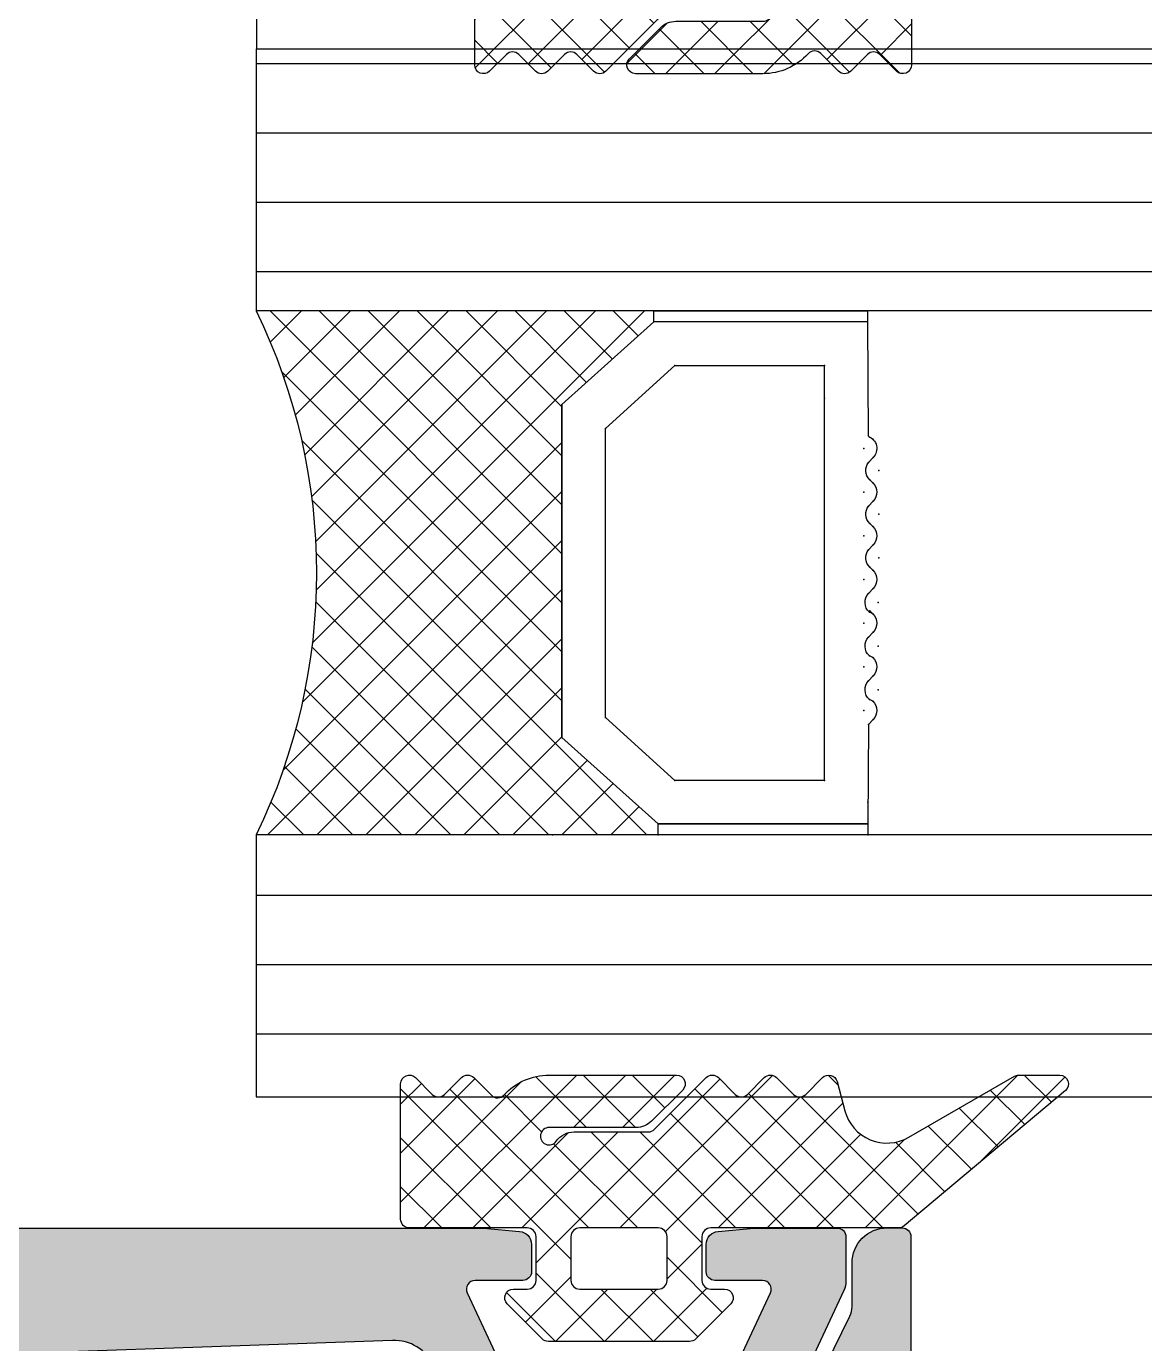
# Model space of a CAD drawing. Header units: millimetres. Extents: x 1277 to 3999, y 63 to 707.
# Drawn here: x 3693.92 to 3719.53, y 238.49 to 268.66 of the extents above; entities that cross this region are included whole.
import ezdxf

# ---------------------------------------------------------------- set-up
doc = ezdxf.new("R2010")
doc.units = ezdxf.units.MM
doc.layers.add('Aksesuar', color=7, linetype='Continuous')
doc.layers.add('ALUMINIUM', color=30, linetype='Continuous')

# ---------------------------------------------------------------- blocks, each defined once
blk = doc.blocks.new('60MN67')
at = {"layer": 'Aksesuar', "linetype": 'ByBlock'}
h = blk.add_hatch(color=0, dxfattribs=at)
h.set_gradient(color1=(214, 214, 214), one_color=1, tint=1)
edge = h.paths.add_edge_path()
edge.add_arc((2078.502218424258, 473.468246556544), 0.2000000000007276, 270, 359.9999999997394)
edge.add_line((2078.702218424259, 473.4682465565431), (2078.702218424259, 475.2682465565434))
edge.add_line((2078.702218424259, 475.2682465565434), (2077.402218424259, 475.2682465565434))
edge.add_arc((2077.402218424259, 475.4682465565436), 0.2000000000003297, 135.0000000000115, 270, ccw=False)
edge.add_line((2077.260797068021, 475.6096679127812), (2078.060797068021, 476.4096679127812))
edge.add_arc((2078.202218424256, 476.2682465565446), 0.1999999999984019, 89.99999999973949, 134.9999999998043, ccw=False)
edge.add_line((2078.202218424257, 476.4682465565431), (2078.702218424259, 476.4682465565431))
edge.add_line((2078.702218424259, 476.4682465565431), (2078.702218424259, 480.8284458883151))
edge.add_arc((2078.202218424258, 480.8284458883138), 0.5000000000004547, 1.563306e-10, 49.00000000014829)
edge.add_line((2078.530247938753, 481.2058006784264), (2077.948045019569, 481.7119019547914))
edge.add_arc((2078.602218424268, 482.4682465565443), 1.000000000008548, 153.8570028055706, 229.1429971991044, ccw=False)
edge.add_line((2077.704521250437, 482.9088595206212), (2078.601615447409, 484.7481751989282))
edge.add_arc((2078.152218424259, 484.9673607723227), 0.5000000000008916, 334.000000000055, 360.0000000000521)
edge.add_line((2078.652218424259, 484.9673607723232), (2078.652218424259, 485.9682465565431))
edge.add_arc((2079.452218424259, 485.968246556544), 0.8000000000001818, 90, 180.0000000000652, ccw=False)
edge.add_line((2079.452218424259, 486.7682465565442), (2079.80221842426, 486.7682465565434))
edge.add_arc((2079.802218424259, 486.5682465565429), 0.2000000000003865, 9.760015018400736e-11, 89.99999999986977, ccw=False)
edge.add_line((2080.00221842426, 486.5682465565432), (2080.002218424258, 472.7682465565434))
edge.add_arc((2079.002218424258, 472.7682465565434), 1, 270, 360, ccw=False)
edge.add_line((2079.002218424258, 471.7682465565434), (2021.002218424258, 471.7682465565434))
edge.add_arc((2021.002218424258, 472.7682465565434), 1, 180, 270, ccw=False)
edge.add_line((2020.002218424258, 472.7682465565434), (2020.002218424258, 486.5682465565432))
edge.add_arc((2020.202218424259, 486.5682465565424), 0.2000000000007276, 90, 179.9999999997721, ccw=False)
edge.add_line((2020.202218424259, 486.7682465565434), (2020.552218424258, 486.7682465565434))
edge.add_arc((2020.552218424259, 485.9682465565436), 0.7999999999997272, -3.26281224261038e-11, 90.00000000003263, ccw=False)
edge.add_line((2021.352218424258, 485.9682465565431), (2021.352218424258, 484.9673607723221))
edge.add_arc((2021.852218424257, 484.9673607723223), 0.4999999999988632, 180.0000000000065, 206.0000000000067)
edge.add_line((2021.402821401109, 484.7481751989282), (2022.299915598081, 482.9088595206201))
edge.add_arc((2021.40221842425, 482.4682465565443), 1.000000000007661, -49.14299719916352, 26.142997194382417, ccw=False)
edge.add_line((2022.056391828948, 481.7119019547914), (2021.474188909764, 481.2058006784252))
edge.add_arc((2021.802218424259, 480.8284458883128), 0.5000000000002177, 130.9999999998405, 179.9999999998306)
edge.add_line((2021.302218424258, 480.8284458883142), (2021.302218424258, 476.4682465565431))
edge.add_line((2021.302218424258, 476.4682465565431), (2021.802218424258, 476.4682465565431))
edge.add_arc((2021.80221842426, 476.2682465565413), 0.2000000000017508, 45.000000000529724, 90.00000000058623, ccw=False)
edge.add_line((2021.943639780498, 476.4096679127812), (2022.743639780496, 475.6096679127812))
edge.add_arc((2022.602218424259, 475.4682465565436), 0.2000000000002508, -90, 44.99999999998852, ccw=False)
edge.add_line((2022.602218424259, 475.2682465565434), (2021.302218424258, 475.2682465565434))
edge.add_line((2021.302218424258, 475.2682465565434), (2021.302218424258, 473.4682465565431))
edge.add_arc((2021.502218424259, 473.4682465565436), 0.2000000000002728, 180.0000000001303, 269.9999999998698)
edge.add_line((2021.502218424258, 473.2682465565432), (2078.502218424258, 473.2682465565432))
at = {"color": 254, "ltscale": 10}
blk.add_lwpolyline([(2077.704521250437, 482.9088595206212), (2078.601615447409, 484.7481751989282, 0.1139356083016505), (2078.652218424259, 484.9673607723232), (2078.652218424259, 485.9682465565431, -0.414213562373428), (2079.452218424259, 486.7682465565442), (2079.80221842426, 486.7682465565442, -0.4142135623717631), (2080.00221842426, 486.5682465565432), (2080.002218424258, 472.7682465565434, -0.4142135623730951)], format="xyb", dxfattribs=at)
blk = doc.blocks.new('60MN72')
at = {"layer": 'Aksesuar', "linetype": 'ByBlock'}
h = blk.add_hatch(color=0, dxfattribs=at)
h.set_gradient(color1=(214, 214, 214), one_color=1, tint=1)
edge = h.paths.add_edge_path()
edge.add_line((2069.840135687053, 485.2810004886176), (2070.5862279401, 483.6810004886177))
edge.add_arc((2070.767489497507, 483.7655241409664), 0.2000000000005074, 205.0000000000936, 270.0000000001302)
edge.add_line((2070.767489497508, 483.5655241409656), (2075.856947351056, 483.5655241409656))
edge.add_arc((2075.856947351056, 483.7655241409656), 0.1999999999999318, 270, 335.0000000000432)
edge.add_line((2076.038208908463, 483.6810004886177), (2076.784301161509, 485.2810004886176))
edge.add_arc((2076.603039604103, 485.3655241409659), 0.1999999999999271, 334.9999999999547, 450)
edge.add_line((2076.603039604103, 485.5655241409656), (2075.512218424282, 485.5655241409656))
edge.add_arc((2075.512218424282, 485.7655241409653), 0.1999999999997044, 179.9999999999675, 270, ccw=False)
edge.add_line((2075.312218424282, 485.7655241409656), (2075.312218424282, 486.3915597495878))
edge.add_arc((2075.612218424283, 486.391559749588), 0.3000000000006366, 95.19442890782523, 180.0000000000435, ccw=False)
edge.add_line((2075.585057700469, 486.6903277115287), (2076.403183478512, 486.7647027822598))
edge.add_arc((2076.421290627711, 486.5655241409718), 0.1999999999937181, 89.99999999765498, 95.19442890538028, ccw=False)
edge.add_line((2076.42129062772, 486.7655241409655), (2078.312218424283, 486.7655241409655))
edge.add_arc((2078.312218424282, 486.5655241409656), 0.1999999999998181, 0, 89.99999999973949, ccw=False)
edge.add_line((2078.512218424282, 486.5655241409656), (2078.512218424282, 485.5480759732907))
edge.add_arc((2078.012218424281, 485.5480759732911), 0.5000000000013644, 334.99999999993804, 359.9999999999609, ccw=False)
edge.add_line((2078.4653723178, 485.3367668424196), (2077.189955842641, 482.6016273849087))
edge.add_arc((2077.643109736159, 482.390318254038), 0.5000000000006661, 154.9999999999927, 224.9999999999217)
edge.add_line((2077.289556345565, 482.0367648634447), (2078.274350458639, 481.0519707503707))
edge.add_arc((2078.062218424283, 480.8398387160162), 0.2999999999991503, -26.24680245651541, 44.99999999975438, ccw=False)
edge.add_line((2078.331287651252, 480.7071671248687), (2077.70039571902, 479.3542150100957))
edge.add_arc((2077.247241825501, 479.5655241409667), 0.5000000000007381, 269.9999999998958, 334.99999999997505, ccw=False)
edge.add_line((2077.2472418255, 479.0655241409656), (2076.224647192881, 479.0655241409656))
edge.add_arc((2076.224647192882, 479.2655241409652), 0.199999999999477, 154.99999999987, 269.9999999998697, ccw=False)
edge.add_line((2076.043385635475, 479.3500477933135), (2076.560306943119, 480.4585891149148))
edge.add_arc((2076.379045385712, 480.5431127672637), 0.1999999999997312, 334.9999999997668, 405.0000000000346)
edge.add_line((2076.520466741949, 480.6845341235008), (2075.432369943298, 481.7726309221528))
edge.add_arc((2074.725263162113, 481.0655241409683), 0.9999999999973956, 44.99999999998848, 90)
edge.add_line((2074.725263162113, 482.0655241409656), (2070.431878106841, 482.0655241409656))
edge.add_arc((2070.431878106839, 483.0655241409673), 1.000000000001591, 205.0000000000832, 270.0000000000782, ccw=False)
edge.add_line((2069.525570319802, 482.6429058792247), (2069.072593012907, 483.6143188486947))
edge.add_arc((2068.166285225871, 483.191700586954), 0.9999999999994192, 25.00000000001882, 92.0000000000045)
edge.add_line((2068.131385729169, 484.1910914139726), (2056.358694745081, 483.7799799858197))
edge.add_arc((2056.393594241784, 482.7805891588008), 0.9999999999997758, 91.99999999997802, 136.9999999999504)
edge.add_line((2055.662240540165, 483.4625875188638), (2055.308759750939, 483.0835257809027))
edge.add_arc((2054.577406049321, 483.7655241409641), 0.99999999999873, 270.00000000002603, 317.00000000001717, ccw=False)
edge.add_line((2054.577406049321, 482.7655241409655), (2050.312218424282, 482.7655241409655))
edge.add_line((2050.312218424282, 482.7655241409655), (2050.012218424281, 483.0655241409656))
edge.add_line((2050.012218424281, 483.0655241409656), (2049.712218424282, 482.7655241409655))
edge.add_line((2049.712218424282, 482.7655241409655), (2045.447030799242, 482.7655241409655))
edge.add_arc((2045.447030799243, 483.765524140964), 0.9999999999984652, 222.9999999999134, 269.99999999993486, ccw=False)
edge.add_line((2044.715677097624, 483.0835257809036), (2044.362196308398, 483.4625875188627))
edge.add_arc((2043.630842606779, 482.7805891588013), 0.9999999999993175, 42.99999999994256, 87.99999999996876)
edge.add_line((2043.665742103482, 483.7799799858197), (2031.893051119396, 484.1910914139726))
edge.add_arc((2031.858151622692, 483.1917005869529), 1.000000000000554, 87.99999999995836, 155.0000000000057)
edge.add_line((2030.951843835655, 483.6143188486939), (2030.498866528761, 482.6429058792247))
edge.add_arc((2029.592558741725, 483.0655241409652), 0.9999999999995292, 270.000000000013, 334.9999999999985, ccw=False)
edge.add_line((2029.592558741725, 482.0655241409656), (2025.299173686452, 482.0655241409656))
edge.add_arc((2025.299173686452, 481.0655241409689), 0.9999999999968168, 90.00000000003907, 135.0000000000276)
edge.add_line((2024.592066905268, 481.7726309221528), (2023.503970106614, 480.6845341235008))
edge.add_arc((2023.645391462853, 480.543112767264), 0.2000000000003714, 135.0000000003454, 205.000000000311)
edge.add_line((2023.464129905446, 480.4585891149148), (2023.981051213091, 479.3500477933135))
edge.add_arc((2023.799789655683, 479.2655241409658), 0.200000000000123, -90.00000000013011, 24.99999999985738, ccw=False)
edge.add_line((2023.799789655683, 479.0655241409656), (2022.777195023063, 479.0655241409656))
edge.add_arc((2022.777195023063, 479.5655241409661), 0.5000000000003411, 204.999999999977, 270.00000000002603, ccw=False)
edge.add_line((2022.324041129545, 479.3542150100957), (2021.693149197311, 480.7071671248687))
edge.add_arc((2021.962218424282, 480.8398387160138), 0.2999999999994886, 134.9999999996315, 206.2468024559525, ccw=False)
edge.add_line((2021.750086389928, 481.0519707503707), (2022.734880502997, 482.0367648634447))
edge.add_arc((2022.381327112404, 482.3903182540386), 0.5000000000008079, 314.9999999999908, 384.9999999999204)
edge.add_line((2022.834481005923, 482.6016273849087), (2021.559064530764, 485.3367668424196))
edge.add_arc((2022.012218424284, 485.5480759732911), 0.5000000000015965, 180.0000000000391, 205.000000000051, ccw=False)
edge.add_line((2021.512218424282, 485.5480759732907), (2021.512218424282, 486.5655241409656))
edge.add_arc((2021.712218424282, 486.5655241409656), 0.1999999999998181, 90.00000000026063, 180, ccw=False)
edge.add_line((2021.712218424281, 486.7655241409655), (2023.603146220846, 486.7655241409655))
edge.add_arc((2023.603146220853, 486.5655241409818), 0.1999999999837314, 84.80557109442509, 90.00000000214948, ccw=False)
edge.add_line((2023.621253370053, 486.7647027822598), (2024.439379148094, 486.6903277115287))
edge.add_arc((2024.412218424281, 486.3915597495886), 0.2999999999999564, -1.410853656125255e-10, 84.8055710921227, ccw=False)
edge.add_line((2024.712218424281, 486.3915597495878), (2024.712218424281, 485.7655241409656))
edge.add_arc((2024.512218424281, 485.7655241409649), 0.1999999999993633, -89.99999999986971, 1.6291323845507577e-10, ccw=False)
edge.add_line((2024.512218424282, 485.5655241409656), (2023.42139724446, 485.5655241409656))
edge.add_arc((2023.421397244459, 485.3655241409654), 0.2000000000002728, 89.99999999967432, 204.9999999998447)
edge.add_line((2023.240135687052, 485.2810004886176), (2023.986227940099, 483.6810004886177))
edge.add_arc((2024.167489497508, 483.765524140967), 0.2000000000014139, 205.0000000001881, 270.0000000001954)
edge.add_line((2024.167489497509, 483.5655241409656), (2029.256947351056, 483.5655241409656))
edge.add_arc((2029.256947351055, 483.7655241409656), 0.1999999999999318, 270.0000000000652, 335.0000000000707)
edge.add_line((2029.438208908463, 483.6810004886177), (2030.184301161511, 485.2810004886176))
edge.add_arc((2030.003039604104, 485.3655241409659), 0.199999999999721, 334.9999999999271, 450.0000000000651)
edge.add_line((2030.003039604104, 485.5655241409656), (2028.912218424281, 485.5655241409656))
edge.add_arc((2028.912218424281, 485.7655241409653), 0.1999999999997044, 179.9999999999675, 270, ccw=False)
edge.add_line((2028.712218424281, 485.7655241409656), (2028.712218424281, 486.3915597495878))
edge.add_arc((2029.012218424282, 486.391559749587), 0.3000000000013188, 95.19442890759132, 179.9999999998481, ccw=False)
edge.add_line((2028.98505770047, 486.6903277115287), (2029.803183478512, 486.7647027822598))
edge.add_arc((2029.821290627712, 486.5655241409718), 0.1999999999937953, 89.99999999772018, 95.19442890544371, ccw=False)
edge.add_line((2029.82129062772, 486.7655241409655), (2070.203146220844, 486.7655241409655))
edge.add_arc((2070.203146220853, 486.5655241409617), 0.2000000000037971, 84.80557109475092, 90.00000000247542, ccw=False)
edge.add_line((2070.221253370053, 486.7647027822598), (2071.039379148096, 486.6903277115287))
edge.add_arc((2071.012218424282, 486.3915597495886), 0.299999999999977, -1.410853656125255e-10, 84.8055710920795, ccw=False)
edge.add_line((2071.312218424282, 486.3915597495878), (2071.312218424282, 485.7655241409656))
edge.add_arc((2071.112218424282, 485.7655241409653), 0.1999999999998181, -90, 3.2514435588382185e-11, ccw=False)
edge.add_line((2071.112218424282, 485.5655241409656), (2070.021397244459, 485.5655241409656))
edge.add_arc((2070.02139724446, 485.3655241409661), 0.1999999999995907, 90.00000000013027, 205.0000000001595)
at = {"color": 254}
for points in [[(2076.038208908463, 483.6810004886177), (2076.784301161509, 485.2810004886176, 0.5486187866272602), (2076.603039604103, 485.5655241409656), (2075.512218424282, 485.5655241409656, -0.414213562373428), (2075.312218424282, 485.7655241409656), (2075.312218424282, 486.3915597495878, -0.3879024034927029), (2075.585057700469, 486.6903277115287), (2076.403183478512, 486.7647027822598, -0.0226688536036041), (2076.42129062772, 486.7655241409655), (2078.312218424283, 486.7655241409655, -0.4142135623717631), (2078.512218424282, 486.5655241409656), (2078.512218424282, 485.5480759732907, -0.1095178116832945), (2078.4653723178, 485.3367668424196), (2077.189955842641, 482.6016273849087, 0.3152987888786252)], [(2069.072593012907, 483.6143188486947, 0.3009658391326313), (2068.131385729169, 484.1910914139726), (2056.358694745081, 483.7799799858197, 0.1989123673795397)], [(2029.82129062772, 486.7655241409655), (2070.203146220844, 486.7655241409655, -0.0226688536035995), (2070.221253370053, 486.7647027822598), (2071.039379148096, 486.6903277115287, -0.3879024034927028), (2071.312218424282, 486.3915597495878), (2071.312218424282, 485.7655241409656, -0.414213562373428), (2071.112218424282, 485.5655241409656), (2070.021397244459, 485.5655241409656, 0.5486187866269252), (2069.840135687053, 485.2810004886176), (2070.5862279401, 483.6810004886177, 0.2914734195861521)]]:
    blk.add_lwpolyline(points, format="xyb", dxfattribs=at)
blk = doc.blocks.new('F02009')
at = {"layer": 'Aksesuar', "color": 35, "flags": 128}
for points in [[(1949.613767750346, 989.2368921155033, -0.4931454260277489), (1951.079693576635, 989.8440984741873), (1953.497010610692, 988.4484598338603, 0.1316524980928095), (1953.597010610676, 988.4216649145977), (1954.535171894917, 988.4216649145977, 0.7002075382610023), (1954.663729416849, 988.7748738032127), (1950.969293279803, 991.8748738032016, 0.1763269807885764), (1950.840735757873, 991.9216649145919), (1946.541862882623, 991.9216649145977, -0.4142135624219277), (1946.341862882622, 992.1216649145833), (1946.341862882622, 993.1216649145833, -0.4142135623596955), (1946.541862882623, 993.3216649145862), (1946.859020170148, 993.321664914592, 0.6681786379811161), (1947.000441526382, 993.663086270795), (1946.200441526386, 994.4630862708476, 0.198912367391676), (1946.059020170149, 994.5216649145802), (1942.824705595097, 994.5216649145802, 0.198912367391676), (1942.68328423886, 994.4630862708476), (1941.883284238864, 993.6630862707943, 0.6681786379826689), (1942.024705595098, 993.321664914592), (1942.341862882623, 993.3216649145862, -0.4142135623626757), (1942.541862882623, 993.1216649145829), (1942.541862882623, 992.1216649145836, -0.4142135624245748), (1942.341862882623, 991.9216649145977), (1939.641862882623, 991.9216649145919, 0.4142135623613032), (1939.441862882623, 991.7216649145888), (1939.441862882623, 988.6216649145833, 0.6681786380242125), (1939.783284238842, 988.4802435583754), (1940.166126951335, 988.863086270842, -0.4142135622646939), (1940.448969663808, 988.863086270842), (1940.831812376301, 988.4802435583754, 0.4142135626137307), (1941.11465508873, 988.4802435583654), (1941.518770279939, 988.8843587495186, -0.4276070772801865), (1941.807900541967, 988.8777783334344, 0.2107675906908518), (1942.841862882622, 988.4216649145997), (1945.759020170148, 988.4216649145977, 0.6681786379462359), (1945.900441526386, 988.7630862708432), (1945.188309492027, 989.4752183051863, 0.1989123673589953), (1944.834756101435, 989.6216649145833), (1942.841862882622, 989.621664914592, -1.650385117501818), (1943.005993243951, 989.9359506288793, 0.2453926839625531), (1943.416319147276, 989.7216649145893), (1945.113435757877, 989.7216649145804, -0.1989123674657289), (1945.254857114101, 989.6630862708048), (1946.437699826611, 988.4802435583704, 0.4142135626241596), (1946.720542539045, 988.4802435583754), (1947.103385251539, 988.863086270842, -0.4142135622646939), (1947.386227964012, 988.863086270842), (1947.769070676505, 988.4802435583744, 0.4142135626323028), (1948.051913388944, 988.4802435583754), (1948.434756101437, 988.863086270842, -0.4142135622653599), (1948.71759881391, 988.863086270842), (1949.100441526403, 988.4802435583754, 0.5773502693425683), (1949.43504804787, 988.5699011055716)], [(1943.341862882622, 993.1216649145833, -0.4142135623604993), (1943.541862882622, 993.3216649145862), (1945.341862882623, 993.3216649145862, -0.4142135623626757), (1945.541862882623, 993.1216649145829), (1945.541862882623, 992.1216649145836, -0.4142135624245748), (1945.341862882623, 991.9216649145977), (1943.541862882622, 991.9216649145977, -0.4142135624232024), (1943.341862882622, 992.1216649145833)]]:
    blk.add_lwpolyline(points, format="xyb", close=True, dxfattribs=at)
blk = doc.blocks.new('6.12.6 cam')
at = {"layer": 'Aksesuar'}
h = blk.add_hatch(dxfattribs=at)
h.set_pattern_fill('ANSI37', color=0, scale=0.25, angle=7.016709298534877e-15, style=0)
h.set_pattern_definition([(45.00000000000001, (-4.489779495096627, 118.0949776274433), (-0.561266007566822, 0.5612660075668221), []), (135, (-4.489779495096627, 118.0949776274433), (-0.5612660075668221, -0.561266007566822), [])])
h.paths.add_polyline_path([(2034.316871006505, 495.7681693293668, -0.2299699990913007), (2034.316871006505, 507.7681693293678), (2025.21142355326, 507.7681693293673), (2025.21142355326, 507.5181693293673), (2027.315863913705, 505.6233227178273), (2027.315863913705, 498.0007231375894), (2025.114014842952, 496.0181693293669), (2025.114014842951, 495.7681693293673)])
at = {"color": 140, "linetype": 'Continuous'}
for p, q in [((2020.314490958167, 507.5181693293673), (2025.21142355326, 507.5181693293673)), ((2025.21142355326, 507.5181693293673), (2027.315863913705, 505.6233227178273)), ((2025.21142355326, 507.5181693293673), (2027.315863913705, 505.6233227178273)), ((2021.303204906474, 497.0167963738313), (2021.303204906474, 506.5195422849033)), ((2024.728414877487, 506.5195422849033), (2021.303204906474, 506.5195422849033)), ((2021.303204906474, 497.0167963738313), (2021.303204906474, 506.5195422849033)), ((2024.728414877487, 506.5195422849033), (2021.303204906474, 506.5195422849033)), ((2026.315863913705, 505.0764067974333), (2024.728414877487, 506.5195422849033)), ((2026.315863913705, 505.0764067974333), (2024.728414877487, 506.5195422849033)), ((2026.315863913705, 498.4599961657475), (2026.315863913705, 505.0764067974333)), ((2026.315863913705, 498.4599961657475), (2026.315863913705, 505.0764067974333)), ((2020.292354945694, 504.2993514265504), (2020.187639067603, 504.4095452788574)), ((2020.292354945694, 504.2993514265504), (2020.187639067603, 504.4095452788283)), ((2020.292354945694, 504.2993514265504), (2020.187639067603, 504.4095452788574)), ((2020.292354945694, 504.2993514265504), (2020.187639067603, 504.4095452788283)), ((2020.193112362128, 503.8286883333453), (2020.267394043923, 503.9028763342762)), ((2020.193112362128, 503.8286883333453), (2020.267394043923, 503.9028763342762)), ((2020.292354945694, 503.2993514265513), (2020.187639067603, 503.4095452788574)), ((2020.292354945694, 503.2993514265513), (2020.187639067603, 503.4095452788574)), ((2020.193112362128, 502.8286883333462), (2020.267394043923, 502.9028763342753)), ((2020.193112362128, 502.8286883333462), (2020.267394043923, 502.9028763342753)), ((2020.292354945694, 502.2993514265504), (2020.187639067603, 502.4095452788565)), ((2020.292354945694, 502.2993514265504), (2020.187639067603, 502.4095452788565)), ((2020.193112362128, 501.8286883333453), (2020.267394043923, 501.9028763342753)), ((2020.193112362128, 501.8286883333453), (2020.267394043923, 501.9028763342753)), ((2020.292354945694, 501.2993514265804), (2020.187639067603, 501.4095452788574)), ((2020.292354945694, 501.2993514265804), (2020.187639067603, 501.4095452788574)), ((2020.193112362128, 500.8286883333462), (2020.267394043923, 500.9028763342753)), ((2020.193112362128, 500.8286883333462), (2020.267394043923, 500.9028763342753)), ((2020.193112362128, 500.8286883333462), (2020.273774015865, 500.8678796108984)), ((2020.193112362128, 500.8286883333462), (2020.273774015865, 500.8678796108984)), ((2020.292354945694, 500.2993514265804), (2020.187639067603, 500.4095452788574)), ((2020.292354945694, 500.2993514265804), (2020.187639067603, 500.4095452788574)), ((2020.193112362128, 499.8286883333453), (2020.273774015865, 499.8678796108984)), ((2020.193112362128, 499.8286883333453), (2020.273774015865, 499.8678796108984)), ((2020.292354945694, 499.2993514265804), (2020.187639067603, 499.4095452788574)), ((2020.292354945694, 499.2993514265804), (2020.187639067603, 499.4095452788574)), ((2020.193112362128, 498.8286883333453), (2020.273774015865, 498.8678796108975)), ((2020.193112362128, 498.8286883333453), (2020.273774015865, 498.8678796108975)), ((2020.292354945694, 498.2993514265804), (2020.187639067603, 498.4095452788574)), ((2020.292354945694, 498.2993514265804), (2020.187639067603, 498.4095452788574)), ((2024.728000577906, 497.0167963738313), (2026.315863913705, 498.4599961657475)), ((2024.728000577906, 497.0167963738313), (2026.315863913705, 498.4599961657475)), ((2020.292354945694, 498.2993514265804), (2020.314014842956, 496.0181693293673)), ((2020.292354945694, 498.2993514265804), (2020.314014842956, 496.0181693293673)), ((2021.303204906474, 497.0167963738313), (2024.728000577906, 497.0167963738313)), ((2021.303204906474, 497.0167963738313), (2024.728000577906, 497.0167963738313))]:
    blk.add_line(p, q, dxfattribs=at)
at = {"color": 140}
blk.add_line((2020.314014842956, 496.0181693293673), (2025.114014842954, 496.0181693293673), dxfattribs=at)
blk.add_line((2020.314014842956, 496.0181693293673), (2025.114014842954, 496.0181693293673), dxfattribs=at)
at = {"color": 140, "linetype": 'Continuous'}
blk.add_lwpolyline([(2027.315863913705, 498.0007231375894), (2027.315863913705, 505.6233227178273), (2027.315863913705, 498.0007231375894), (2025.114014842954, 496.0181693293673)], close=True, dxfattribs=at)
blk.add_lwpolyline([(2027.315863913705, 498.0007231375894), (2027.315863913705, 505.6233227178273), (2027.315863913705, 498.0007231375894), (2025.114014842954, 496.0181693293673)], close=True, dxfattribs=at)
for centre, radius, start, end in [((2020.40522156957, 504.6163112851023), 0.3001571696662975, 111.5459265887173, 223.5398667015052), ((2020.40522156958, 504.6163112850884), 0.3001571696824225, 111.5459265910442, 223.5398667029963), ((2020.40522156957, 504.6163112851023), 0.3001571696662975, 111.5459265887173, 223.5398667015052), ((2020.40522156958, 504.6163112850884), 0.3001571696824225, 111.5459265910442, 223.5398667029963), ((2020.05528483648, 504.1152533825193), 0.3001571696659764, 314.9638477210901, 37.83131485826538), ((2020.05528483648, 504.1152533825193), 0.3001571696659764, 314.9638477210901, 37.83131485826538), ((2020.40522156957, 503.6163112851023), 0.3001571696664584, 134.9638477211361, 223.5398667015367), ((2020.40522156957, 503.6163112851023), 0.3001571696664584, 134.9638477211361, 223.5398667015367), ((2020.05528483648, 503.1152533825184), 0.3001571696661584, 314.9638477210747, 37.83131485828252), ((2020.05528483648, 503.1152533825184), 0.3001571696661584, 314.9638477210747, 37.83131485828252), ((2020.40522156957, 502.6163112851023), 0.3001571696661524, 134.9638477210747, 223.5398667014895), ((2020.40522156957, 502.6163112851023), 0.3001571696661524, 134.9638477210747, 223.5398667014895), ((2020.05528483648, 502.1152533825184), 0.3001571696659788, 314.9638477210901, 37.83131485826538), ((2020.05528483648, 502.1152533825184), 0.3001571696659788, 314.9638477210901, 37.83131485826538), ((2020.40522156957, 501.6163112851034), 0.300157169666309, 134.9638477210441, 223.5398667015052), ((2020.40522156957, 501.6163112851034), 0.300157169666309, 134.9638477210441, 223.5398667015052), ((2020.074772443726, 501.0925854203053), 0.3001571696658227, 311.5284022241705, 43.53986670144233), ((2020.074772443726, 501.0925854203053), 0.3001571696658227, 311.5284022241705, 43.53986670144233), ((2020.40522156957, 500.6163112851023), 0.3001571696661442, 134.9638477210747, 223.5398667014895), ((2020.40522156957, 500.6163112851023), 0.3001571696661442, 134.9638477210747, 223.5398667014895), ((2020.074772443726, 500.0925854203053), 0.3001571696658227, 311.5284022241705, 43.53986670144233), ((2020.074772443726, 500.0925854203053), 0.3001571696658227, 311.5284022241705, 43.53986670144233), ((2020.074772443726, 500.0925854203053), 0.3001571696658227, 311.5284022241705, 43.53986670144233), ((2020.074772443726, 500.0925854203053), 0.3001571696658227, 311.5284022241705, 43.53986670144233), ((2020.40522156957, 499.6163112851034), 0.300157169666309, 134.9638477210441, 223.5398667015052), ((2020.40522156957, 499.6163112851034), 0.300157169666309, 134.9638477210441, 223.5398667015052), ((2020.074772443726, 499.0925854203053), 0.3001571696657162, 311.5284022241848, 43.5398667014266), ((2020.074772443726, 499.0925854203053), 0.3001571696657162, 311.5284022241848, 43.5398667014266), ((2020.40522156957, 498.6163112851023), 0.3001571696663008, 134.9638477210441, 223.5398667015052), ((2020.40522156957, 498.6163112851023), 0.3001571696663008, 134.9638477210441, 223.5398667015052)]:
    blk.add_arc(centre, radius, start, end, dxfattribs=at)
for p in [(2024.728414877487, 506.5195422849033), (2024.728414877487, 506.5195422849033), (2020.187639067603, 504.4095452788574), (2020.187639067603, 504.4095452788574), (2020.187639067603, 504.4095452788283), (2020.187639067603, 504.4095452788283), (2020.187639067603, 504.4095452788574), (2020.187639067603, 504.4095452788574), (2020.187639067603, 504.4095452788283), (2020.187639067603, 504.4095452788283), (2020.05528483648, 504.1152533825193), (2020.05528483648, 504.1152533825193), (2020.055284836485, 504.1152533825193), (2020.05528483648, 504.1152533825193), (2020.05528483648, 504.1152533825193), (2020.055284836485, 504.1152533825193), (2020.292354945694, 504.2993514265504), (2020.292354945694, 504.2993514265504), (2020.292354945694, 504.2993514265504), (2020.292354945694, 504.2993514265504), (2020.292354945694, 504.2993514265504), (2020.292354945694, 504.2993514265504), (2020.292354945694, 504.2993514265504), (2020.292354945694, 504.2993514265504), (2020.193112362128, 503.8286883333453), (2020.193112362128, 503.8286883333453), (2020.193112362128, 503.8286883333453), (2020.193112362128, 503.8286883333453), (2020.267394043923, 503.9028763342762), (2020.267394043923, 503.9028763342762), (2020.267394043923, 503.9028763342762), (2020.267394043923, 503.9028763342762), (2020.40522156957, 503.6163112851023), (2020.40522156957, 503.6163112851023), (2020.40522156957, 503.6163112851023), (2020.40522156957, 503.6163112851023), (2020.40522156957, 503.6163112851023), (2020.40522156957, 503.6163112851023), (2020.187639067603, 503.4095452788574), (2020.187639067603, 503.4095452788574), (2020.187639067603, 503.4095452788574), (2020.187639067603, 503.4095452788574), (2020.292354945694, 503.2993514265513), (2020.292354945694, 503.2993514265513), (2020.292354945694, 503.2993514265513), (2020.292354945694, 503.2993514265513), (2020.05528483648, 503.1152533825184), (2020.05528483648, 503.1152533825184), (2020.05528483648, 503.1152533825184), (2020.05528483648, 503.1152533825184), (2020.267394043923, 502.9028763342753), (2020.267394043923, 502.9028763342753), (2020.267394043923, 502.9028763342753), (2020.267394043923, 502.9028763342753), (2020.193112362128, 502.8286883333462), (2020.193112362128, 502.8286883333462), (2020.193112362128, 502.8286883333462), (2020.193112362128, 502.8286883333462), (2020.40522156957, 502.6163112851023), (2020.40522156957, 502.6163112851023), (2020.40522156957, 502.6163112851023), (2020.40522156957, 502.6163112851023), (2020.40522156957, 502.6163112851023), (2020.40522156957, 502.6163112851023), (2020.187639067603, 502.4095452788565), (2020.187639067603, 502.4095452788565), (2020.187639067603, 502.4095452788565), (2020.187639067603, 502.4095452788565), (2020.292354945694, 502.2993514265504), (2020.292354945694, 502.2993514265504), (2020.292354945694, 502.2993514265504), (2020.292354945694, 502.2993514265504), (2020.05528483648, 502.1152533825184), (2020.05528483648, 502.1152533825184), (2020.055284836485, 502.1152533825184), (2020.05528483648, 502.1152533825184), (2020.05528483648, 502.1152533825184), (2020.055284836485, 502.1152533825184), (2020.193112362128, 501.8286883333453), (2020.193112362128, 501.8286883333453), (2020.193112362128, 501.8286883333453), (2020.193112362128, 501.8286883333453), (2020.267394043923, 501.9028763342753), (2020.267394043923, 501.9028763342753), (2020.267394043923, 501.9028763342753), (2020.267394043923, 501.9028763342753), (2020.187639067603, 501.4095452788574), (2020.187639067603, 501.4095452788574), (2020.187639067603, 501.4095452788574), (2020.187639067603, 501.4095452788574), (2020.40522156957, 501.6163112851034), (2020.40522156957, 501.6163112851034), (2020.40522156957, 501.6163112851034), (2020.40522156957, 501.6163112851034), (2020.40522156957, 501.6163112851034), (2020.40522156957, 501.6163112851034), (2020.074772443726, 501.0925854203053), (2020.074772443726, 501.0925854203053), (2020.074772443726, 501.0925854203053), (2020.074772443726, 501.0925854203053), (2020.074772443726, 501.0925854203053), (2020.074772443726, 501.0925854203053), (2020.292354945694, 501.2993514265804), (2020.292354945694, 501.2993514265804), (2020.292354945694, 501.2993514265804), (2020.292354945694, 501.2993514265804), (2020.193112362128, 500.8286883333462), (2020.193112362128, 500.8286883333462), (2020.193112362128, 500.8286883333462), (2020.193112362128, 500.8286883333462), (2020.193112362128, 500.8286883333462), (2020.193112362128, 500.8286883333462), (2020.267394043923, 500.9028763342753), (2020.267394043923, 500.9028763342753), (2020.267394043923, 500.9028763342753), (2020.267394043923, 500.9028763342753), (2020.273774015865, 500.8678796108984), (2020.273774015865, 500.8678796108984), (2020.273774015865, 500.8678796108984), (2020.273774015865, 500.8678796108984), (2020.40522156957, 500.6163112851023), (2020.40522156957, 500.6163112851023), (2020.40522156957, 500.6163112851023), (2020.40522156957, 500.6163112851023), (2020.187639067603, 500.4095452788574), (2020.187639067603, 500.4095452788574), (2020.187639067603, 500.4095452788574), (2020.187639067603, 500.4095452788574), (2020.292354945694, 500.2993514265804), (2020.292354945694, 500.2993514265804), (2020.292354945694, 500.2993514265804), (2020.292354945694, 500.2993514265804), (2020.292354945694, 500.2993514265804), (2020.292354945694, 500.2993514265804), (2020.074772443726, 500.0925854203053), (2020.074772443726, 500.0925854203053), (2020.074772443726, 500.0925854203053), (2020.074772443726, 500.0925854203053), (2020.074772443726, 500.0925854203053), (2020.074772443726, 500.0925854203053), (2020.074772443726, 500.0925854203053), (2020.074772443726, 500.0925854203053), (2020.074772443726, 500.0925854203053), (2020.074772443726, 500.0925854203053), (2020.074772443726, 500.0925854203053), (2020.074772443726, 500.0925854203053), (2020.273774015865, 499.8678796108984), (2020.273774015865, 499.8678796108984), (2020.273774015865, 499.8678796108984), (2020.273774015865, 499.8678796108984), (2020.273774015865, 499.8678796108984), (2020.273774015865, 499.8678796108984), (2020.193112362128, 499.8286883333453), (2020.193112362128, 499.8286883333453), (2020.193112362128, 499.8286883333453), (2020.193112362128, 499.8286883333453), (2020.40522156957, 499.6163112851034), (2020.40522156957, 499.6163112851034), (2020.40522156957, 499.6163112851034), (2020.40522156957, 499.6163112851034), (2020.40522156957, 499.6163112851034), (2020.40522156957, 499.6163112851034), (2020.187639067603, 499.4095452788574), (2020.187639067603, 499.4095452788574), (2020.187639067603, 499.4095452788574), (2020.187639067603, 499.4095452788574), (2020.292354945694, 499.2993514265804), (2020.292354945694, 499.2993514265804), (2020.292354945694, 499.2993514265804), (2020.292354945694, 499.2993514265804), (2020.074772443726, 499.0925854203053), (2020.074772443726, 499.0925854203053), (2020.074772443726, 499.0925854203053), (2020.074772443726, 499.0925854203053), (2020.074772443726, 499.0925854203053), (2020.074772443726, 499.0925854203053), (2020.193112362128, 498.8286883333453), (2020.193112362128, 498.8286883333453), (2020.193112362128, 498.8286883333453), (2020.193112362128, 498.8286883333453), (2020.273774015865, 498.8678796108975), (2020.273774015865, 498.8678796108975), (2020.273774015865, 498.8678796108975), (2020.273774015865, 498.8678796108975), (2020.187639067603, 498.4095452788574), (2020.187639067603, 498.4095452788574), (2020.187639067603, 498.4095452788574), (2020.187639067603, 498.4095452788574), (2020.40522156957, 498.6163112851023), (2020.40522156957, 498.6163112851023), (2020.40522156957, 498.6163112851023), (2020.40522156957, 498.6163112851023), (2026.315863913705, 498.4599961657475), (2026.315863913705, 498.4599961657475), (2026.315863913705, 498.4599961657475), (2026.315863913705, 498.4599961657475), (2020.292354945694, 498.2993514265804), (2020.292354945694, 498.2993514265804), (2020.292354945694, 498.2993514265804), (2020.292354945694, 498.2993514265804), (2027.315863913705, 498.0007231375894), (2027.315863913705, 498.0007231375894), (2027.315863913705, 498.0007231375894), (2027.315863913705, 498.0007231375894), (2021.303204906474, 497.0167963738313), (2021.303204906474, 497.0167963738313), (2024.728000577906, 497.0167963738313), (2024.728000577906, 497.0167963738313), (2020.314014842956, 496.5181693293673), (2020.314014842956, 496.5181693293673), (2020.314014842956, 496.5181693293673), (2020.314014842956, 496.5181693293673), (2020.314014842956, 495.7681693293673), (2020.314014842956, 495.7681693293673), (2025.114014842954, 495.7681693293673), (2025.114014842954, 495.7681693293673), (2025.114014842954, 495.7681693293673), (2025.114014842954, 495.7681693293673), (2027.530447080759, 495.7681693293673), (2027.530447080759, 495.7681693293673)]:
    blk.add_point(p, dxfattribs=at)
at = {"layer": 'Aksesuar', "color": 140}
for p, q in [((2034.316871006505, 513.7681693293673), (2034.316871006505, 507.7681693293673)), ((2034.316871006505, 513.7681693293673), (2034.316871006505, 507.7681693293673)), ((2034.316871006505, 513.7681693293673), (2034.316871006505, 507.7681693293673)), ((2034.316871006505, 513.7681693293673), (2034.316871006505, 507.7681693293673)), ((2034.316871006505, 513.4360357054364), (1989.316871006505, 513.4360357054364)), ((2034.316871006505, 511.8485357054365), (1989.316871006505, 511.8485357054365)), ((2034.316871006505, 510.2610357054366), (1989.316871006505, 510.2610357054366)), ((2034.316871006505, 508.6735357054366), (1989.316871006505, 508.6735357054366)), ((2034.316871006505, 495.7681693293673), (2034.316871006505, 489.7681693293673)), ((2034.316871006505, 495.7681693293673), (2034.316871006505, 489.7681693293673)), ((2034.316871006505, 494.3860357054365), (1989.316871006505, 494.3860357054365)), ((2034.316871006505, 492.7985357054365), (1989.316871006505, 492.7985357054365)), ((2034.316871006505, 491.2110357054365), (1989.316871006505, 491.2110357054365)), ((2034.316871006505, 489.7681693293673), (1989.316871006505, 489.7681693293673)), ((2034.316871006505, 489.7681693293673), (1989.316871006505, 489.7681693293673))]:
    blk.add_line(p, q, dxfattribs=at)
at = {"layer": 'Aksesuar', "color": 140, "linetype": 'Continuous'}
blk.add_line((2020.29498977833, 504.8954945200965), (2020.314014842956, 507.5182336338147), dxfattribs=at)
at = {"layer": 'Aksesuar', "color": 140}
for points in [[(2034.316871006505, 513.7681693293673), (1989.316871006505, 513.7681693293673)], [(2034.316871006505, 513.7681693293673), (1989.316871006505, 513.7681693293673)], [(2034.316871006505, 513.7681693293673), (1989.316871006505, 513.7681693293673)], [(2034.316871006505, 513.7681693293673), (1989.316871006505, 513.7681693293673)], [(1989.316871006506, 507.7681693293673), (2034.316871006505, 507.7681693293673)], [(1989.316871006506, 507.7681693293673), (2034.316871006505, 507.7681693293673)], [(1989.316871006506, 507.7681693293673), (2034.316871006505, 507.7681693293673)], [(1989.316871006506, 507.7681693293673), (2034.316871006505, 507.7681693293673)], [(1989.316871006505, 495.7681693293673), (2034.316871006505, 495.7681693293673)], [(2034.316871006505, 495.7681693293673), (2034.316871006505, 489.7681693293673), (1989.316871006505, 489.7681693293673)], [(1989.316871006505, 495.7681693293673), (2034.316871006505, 495.7681693293673)], [(2034.316871006505, 495.7681693293673), (2034.316871006505, 489.7681693293673), (1989.316871006505, 489.7681693293673)], [(2034.316871006505, 489.7681693293673), (1989.316871006505, 489.7681693293673)], [(2034.316871006505, 489.7681693293673), (1989.316871006505, 489.7681693293673)], [(2034.316871006505, 489.7681693293673), (1989.316871006505, 489.7681693293673)], [(2034.316871006505, 489.7681693293673), (1989.316871006505, 489.7681693293673)]]:
    blk.add_lwpolyline(points, dxfattribs=at)
at = {"layer": 'Aksesuar', "color": 0}
for start, end in [(154.0977361203856, 205.9022638796142), (154.0977361203852, 205.9022638796148)]:
    blk.add_arc((2046.672140866839, 501.7681693293673), 13.73508985488216, start, end, dxfattribs=at)
at = {"layer": 'Aksesuar', "color": 140, "linetype": 'Continuous'}
for p in [(2021.303204906474, 506.5195422849025), (2021.303204906474, 505.7681693293665), (2026.315863913706, 505.0764067974336), (2020.193112362129, 504.8286883333443), (2020.193112362129, 504.8286883333443), (2020.193112362129, 504.8286883333443), (2020.193112362129, 504.8286883333443), (2020.405221569569, 504.6163112851017), (2020.405221569569, 504.6163112851017), (2020.405221569569, 504.6163112851017), (2020.405221569569, 504.6163112851017), (2020.405221569569, 504.6163112850737), (2020.405221569569, 504.6163112850737)]:
    blk.add_point(p, dxfattribs=at)
at = {"layer": 'ALUMINIUM', "color": 2}
for points in [[(2025.21142355326, 507.5181693293673), (2025.21142355326, 507.7681693293673), (2020.314490958165, 507.7681693293673), (2020.314490958165, 507.5181693293673)], [(2020.314014842951, 496.0181693293673), (2020.314014842951, 495.7681693293673), (2025.114014842951, 495.7681693293673), (2025.114014842951, 496.0181693293673)]]:
    blk.add_lwpolyline(points, close=True, dxfattribs=at)
at = {"layer": 'ALUMINIUM', "color": 140}
blk.add_lwpolyline([(2020.314014842951, 496.0181693293673), (2020.314014842951, 495.7681693293673), (2025.114014842951, 495.7681693293673), (2025.114014842951, 496.0181693293673)], close=True, dxfattribs=at)
blk = doc.blocks.new('F01016')
at = {"layer": 'Aksesuar'}
h = blk.add_hatch(dxfattribs=at)
h.set_pattern_fill('ANSI37', color=35, scale=0.25, angle=89.99999999999999, style=0)
h.set_pattern_definition([(44.99999999999999, (5989.109338793724, 240.5097071458265), (0.5612660075668219, -0.5612660075668223), []), (315, (5989.109338793724, 240.5097071458265), (-0.5612660075668222, -0.5612660075668219), [])])
edge = h.paths.add_edge_path(flags=16)
edge.add_line((2023.912218435578, 524.9175596432567), (2023.912218435578, 525.9175596432558))
edge.add_arc((2024.112218435584, 525.9175596432536), 0.2000000000056492, 90.00000000140989, 179.9999999993717, ccw=False)
edge.add_line((2024.112218435579, 526.1175596432593), (2025.912218435578, 526.1175596432593))
edge.add_arc((2025.912218435573, 525.9175596432531), 0.200000000006212, 1.0501253200345673e-09, 89.99999999842879, ccw=False)
edge.add_line((2026.112218435579, 525.9175596432567), (2026.112218435579, 524.9175596432567))
edge.add_arc((2025.912218435602, 524.9175596432475), 0.1999999999768928, -90.00000000682809, 2.659419351402903e-09, ccw=False)
edge.add_line((2025.912218435578, 524.7175596432705), (2024.112218435579, 524.7175596432705))
edge.add_arc((2024.112218435554, 524.9175596432461), 0.1999999999755675, 179.999999996961, 270.0000000072078, ccw=False)
edge = h.paths.add_edge_path(flags=16)
edge.add_line((2022.39223225847, 521.0611375146243), (2022.498743682589, 522.2785686631929))
edge.add_arc((2023.196079971226, 522.2175596432866), 0.6999999999720293, 89.99999999782119, 175.000000001192, ccw=False)
edge.add_line((2023.196079971253, 522.9175596432585), (2026.828356899905, 522.9175596432585))
edge.add_arc((2026.828356899935, 522.2175596432909), 0.6999999999676887, 4.999999998566523, 90.00000000247451, ccw=False)
edge.add_line((2027.525693188569, 522.2785686631939), (2027.63220461269, 521.0611375146243))
edge.add_arc((2027.134107263648, 521.0175596432581), 0.4999999999955435, -90.00000000040131, 4.999999999170882, ccw=False)
edge.add_line((2027.134107263644, 520.5175596432625), (2022.890329607513, 520.5175596432625))
edge.add_arc((2022.890329607511, 521.0175596432573), 0.4999999999947805, 175.0000000007337, 270.0000000002361, ccw=False)
edge = h.paths.add_edge_path(flags=16)
edge.add_line((2022.078798097664, 517.4785686631755), (2022.182259466005, 518.6611375146482))
edge.add_arc((2022.680356815052, 518.6175596432662), 0.500000000001165, 89.99999999998272, 174.9999999990671, ccw=False)
edge.add_line((2022.680356815052, 519.1175596432673), (2027.344080056108, 519.1175596432673))
edge.add_arc((2027.344080056109, 518.6175596432671), 0.5000000000003029, 5.0000000008424195, 90.00000000010778, ccw=False)
edge.add_line((2027.842177405155, 518.6611375146482), (2027.945638773492, 517.4785686631755))
edge.add_arc((2027.248302484855, 517.4175596432441), 0.699999999973561, -90.00000000193393, 5.000000000846285, ccw=False)
edge.add_line((2027.248302484832, 516.7175596432705), (2022.776134386326, 516.7175596432705))
edge.add_arc((2022.776134386301, 517.4175596432443), 0.6999999999737103, 174.999999999167, 270.00000000203215, ccw=False)
edge = h.paths.add_edge_path()
edge.add_line((2030.012218435579, 513.4175596432567), (2030.012218435579, 524.5175596432615))
edge.add_arc((2029.812218435575, 524.5175596432617), 0.2000000000035283, 359.9999999999555, 449.9999999985463)
edge.add_line((2029.81221843558, 524.7175596432652), (2027.112218435579, 524.7175596432705))
edge.add_arc((2027.112218435555, 524.9175596432452), 0.199999999974658, 179.9999999967004, 270.00000000694723, ccw=False)
edge.add_line((2026.91221843558, 524.9175596432567), (2026.91221843558, 525.9175596432558))
edge.add_arc((2027.112218435585, 525.9175596432545), 0.2000000000047397, 90.00000000167051, 179.9999999996323, ccw=False)
edge.add_line((2027.112218435579, 526.1175596432593), (2027.429375723106, 526.1175596432646))
edge.add_arc((2027.429375723131, 526.3175596432388), 0.199999999974264, 269.9999999929476, 405.0000000056497)
edge.add_line((2027.570797079336, 526.4589809994719), (2026.770797079333, 527.2589809994904))
edge.add_arc((2026.629375723177, 527.1175596434495), 0.1999999998032887, 44.99999997681462, 90.0000000211675)
edge.add_line((2026.629375723103, 527.3175596432527), (2023.395061148056, 527.3175596432527))
edge.add_arc((2023.39506114798, 527.1175596434488), 0.1999999998039212, 89.99999997838646, 135.0000000231103)
edge.add_line((2023.253639791825, 527.2589809994904), (2022.453639791825, 526.4589809994728))
edge.add_arc((2022.595061148033, 526.3175596432405), 0.1999999999758707, 134.9999999950932, 270.0000000067229)
edge.add_line((2022.595061148057, 526.1175596432646), (2022.912218435578, 526.1175596432593))
edge.add_arc((2022.912218435573, 525.9175596432533), 0.2000000000059376, 9.713971849123482e-10, 89.9999999985074, ccw=False)
edge.add_line((2023.112218435579, 525.9175596432567), (2023.112218435579, 524.9175596432567))
edge.add_arc((2022.912218435602, 524.9175596432472), 0.1999999999766184, -90.00000000690682, 2.737920112849679e-09, ccw=False)
edge.add_line((2022.912218435578, 524.7175596432705), (2020.212218435577, 524.7175596432652))
edge.add_arc((2020.212218435584, 524.5175596432623), 0.2000000000029403, 90.00000000193666, 180.0000000002129)
edge.add_line((2020.012218435581, 524.5175596432615), (2020.012218435581, 513.4175596432567))
edge.add_arc((2020.212218435588, 513.4175596432613), 0.2000000000066586, 180.0000000012826, 314.9999999937463)
edge.add_line((2020.353639791814, 513.2761382870037), (2020.736482504295, 513.658980999481))
edge.add_arc((2020.877903860527, 513.5175596433179), 0.1999999999438147, 44.999999986031526, 135.0000000139684, ccw=False)
edge.add_line((2021.019325216759, 513.658980999481), (2021.402167929242, 513.2761382870037))
edge.add_arc((2021.543589285478, 513.4175596432915), 0.2000000000345017, 225.0000000105375, 314.9999999894624)
edge.add_line((2021.685010641713, 513.2761382870037), (2022.089125832881, 513.680253478178))
edge.add_arc((2022.23054718912, 513.5388321220516), 0.199999999922495, 42.39242104837018, 135.0000000227561, ccw=False)
edge.add_arc((2023.412218435556, 514.6175596432146), 1.399999999942221, 222.3924210699516, 270.0000000009373)
edge.add_line((2023.412218435578, 513.2175596432724), (2026.329375723106, 513.2175596432705))
edge.add_arc((2026.329375723129, 513.4175596432436), 0.1999999999730864, 269.9999999933381, 405.0000000049441)
edge.add_line((2026.470797079335, 513.5589809994741), (2025.758665044985, 514.2711130338591))
edge.add_arc((2025.405111654384, 513.9175596432161), 0.5000000000406005, 45.0000000034107, 89.99999999902455)
edge.add_line((2025.405111654392, 514.4175596432567), (2023.412218435578, 514.4175596432649))
edge.add_arc((2023.412218435577, 514.6175596432655), 0.2000000000005739, 34.84990457931792, 270.00000000024954, ccw=False)
edge.add_arc((2023.98667470023, 515.017559643255), 0.4999999999924691, 214.8499045780311, 270.0000000002231)
edge.add_line((2023.986674700232, 514.5175596432625), (2025.683791310832, 514.5175596432534))
edge.add_arc((2025.683791310843, 514.3175596433435), 0.1999999999099119, 44.99999998205129, 90.00000000314128, ccw=False)
edge.add_line((2025.825212667061, 514.4589809994728), (2027.008055379545, 513.2761382870037))
edge.add_arc((2027.149476735783, 513.4175596432941), 0.2000000000379446, 225.0000000106027, 314.9999999893973)
edge.add_line((2027.290898092021, 513.2761382870037), (2027.673740804499, 513.658980999481))
edge.add_arc((2027.815162160732, 513.5175596433171), 0.1999999999449873, 44.99999998599901, 135.000000014001, ccw=False)
edge.add_line((2027.956583516965, 513.658980999481), (2028.339426229444, 513.2761382870037))
edge.add_arc((2028.480847585681, 513.4175596432921), 0.2000000000355605, 225.0000000104724, 314.9999999895275)
edge.add_line((2028.622268941917, 513.2761382870037), (2029.005111654397, 513.658980999481))
edge.add_arc((2029.146533010629, 513.5175596433168), 0.1999999999447518, 44.99999998620791, 135.0000000137921, ccw=False)
edge.add_line((2029.287954366862, 513.658980999481), (2029.670797079343, 513.2761382870037))
edge.add_arc((2029.812218435571, 513.4175596432613), 0.2000000000076326, 225.0000000060062, 359.9999999986952)
at = {"layer": 'Aksesuar', "color": 35, "flags": 128}
for points in [[(2030.012218435579, 513.4175596432567), (2030.012218435579, 524.5175596432615, 0.414213562365891), (2029.81221843558, 524.7175596432652), (2027.112218435579, 524.7175596432705, -0.4142135624254764), (2026.91221843558, 524.9175596432567), (2026.91221843558, 525.9175596432558, -0.4142135623626757), (2027.112218435579, 526.1175596432593), (2027.429375723106, 526.1175596432646, 0.6681786379994668), (2027.570797079336, 526.4589809994719), (2026.770797079333, 527.2589809994904, 0.198912367580841), (2026.629375723103, 527.3175596432527), (2023.395061148056, 527.3175596432527, 0.1989123675825238), (2023.253639791825, 527.2589809994904), (2022.453639791825, 526.4589809994728, 0.668178637992698), (2022.595061148057, 526.1175596432646), (2022.912218435578, 526.1175596432593, -0.4142135623604993), (2023.112218435579, 525.9175596432567), (2023.112218435579, 524.9175596432567, -0.4142135624223985), (2022.912218435578, 524.7175596432705), (2020.212218435577, 524.7175596432652, 0.4142135623642833), (2020.012218435581, 524.5175596432615), (2020.012218435581, 513.4175596432567, 0.6681786378717345), (2020.353639791814, 513.2761382870037), (2020.736482504295, 513.658980999481, -0.4142135625159069), (2021.019325216759, 513.658980999481), (2021.402167929242, 513.2761382870037, 0.4142135622653599), (2021.685010641713, 513.2761382870037), (2022.089125832881, 513.680253478178, -0.427607077308695), (2022.378256094924, 513.6736730621075, 0.2107675906909583), (2023.412218435578, 513.2175596432724), (2026.329375723106, 513.2175596432705, 0.6681786379925487), (2026.470797079335, 513.5589809994741), (2025.758665044985, 514.2711130338591, 0.1989123673597626), (2025.405111654392, 514.4175596432567), (2023.412218435578, 514.4175596432649, -1.650385117502271), (2023.576348796907, 514.7318453575523, 0.2453926839623394), (2023.986674700232, 514.5175596432625), (2025.683791310832, 514.5175596432534, -0.1989123674753215), (2025.825212667061, 514.4589809994728), (2027.008055379545, 513.2761382870037, 0.4142135622646939), (2027.290898092021, 513.2761382870037), (2027.673740804499, 513.658980999481, -0.4142135625162397), (2027.956583516965, 513.658980999481), (2028.339426229444, 513.2761382870037, 0.4142135622660259), (2028.622268941917, 513.2761382870037), (2029.005111654397, 513.658980999481, -0.4142135625141039), (2029.287954366862, 513.658980999481), (2029.670797079343, 513.2761382870037, 0.6681786378731563)], [(2023.912218435578, 524.9175596432567), (2023.912218435578, 525.9175596432558, -0.4142135623626757), (2024.112218435579, 526.1175596432593), (2025.912218435578, 526.1175596432593, -0.4142135623596955), (2026.112218435579, 525.9175596432567), (2026.112218435579, 524.9175596432567, -0.4142135624215947), (2025.912218435578, 524.7175596432705), (2024.112218435579, 524.7175596432705, -0.4142135624254764)], [(2022.39223225847, 521.0611375146243), (2022.498743682589, 522.2785686631929, -0.3888787318699219), (2023.196079971253, 522.9175596432585), (2026.828356899905, 522.9175596432585, -0.3888787318726202), (2027.525693188569, 522.2785686631939), (2027.63220461269, 521.0611375146243, -0.4400105308896051), (2027.134107263644, 520.5175596432625), (2022.890329607513, 520.5175596432625, -0.4400105308892421)], [(2022.078798097664, 517.4785686631755), (2022.182259466005, 518.6611375146482, -0.3888787318483904), (2022.680356815052, 519.1175596432673), (2027.344080056108, 519.1175596432673, -0.3888787318492999), (2027.842177405155, 518.6611375146482), (2027.945638773492, 517.4785686631755, -0.4400105309063129), (2027.248302484832, 516.7175596432705), (2022.776134386326, 516.7175596432705, -0.4400105309067554)]]:
    blk.add_lwpolyline(points, format="xyb", close=True, dxfattribs=at)

msp = doc.modelspace()

# ---------------------------------------------------------------- hatches: boundary and pattern name
at = {"layer": 'Aksesuar'}
h = msp.add_hatch(dxfattribs=at)
h.set_pattern_fill('ANSI37', color=35, scale=0.25, angle=90.00000000000001, style=0)
h.set_pattern_definition([(135, (0, 0), (-0.5612660075668219, -0.5612660075668223), []), (225, (0, 0), (0.5612660075668222, -0.5612660075668219), [])])
h.paths.add_polyline_path([(3713.894847592251, 241.1400212202808, 0.1763269807075482), (3714.02340511413, 241.1868123316343), (3717.717841251229, 244.2868123316688, 0.7002075382105597), (3717.5892837293, 244.6400212202749), (3716.651122444892, 244.6400212202749, 0.1316524975871694), (3716.551122445273, 244.6132263011338), (3714.13380541101, 243.2175876606875, -0.4931454260286143), (3712.667879584717, 243.8247940193654), (3712.48915988223, 244.4917850293397, 0.5773502691755558), (3712.154553360815, 244.5814425765392), (3711.771710648301, 244.1985998640506, -0.4142135623527432), (3711.488867935786, 244.1985998640506), (3711.106025223245, 244.5814425765647, 0.4142135623530904), (3710.823182510942, 244.5814425765647), (3710.440339798403, 244.1985998640527, -0.4142135623529166), (3710.157497085887, 244.1985998640506), (3709.774654373346, 244.5814425765647, 0.4142135623532555), (3709.491811661043, 244.5814425765647), (3708.308968948426, 243.3985998640236, -0.198912367369992), (3708.167547592258, 243.3400212202918), (3706.470430981642, 243.3400212202827, 0.245392683958709), (3706.060105078323, 243.1257355059965, -1.650385117510698), (3705.895974716991, 243.4400212202794), (3707.888867935799, 243.4400212202887, 0.198912367375793), (3708.242421326415, 243.5864678297047), (3708.95455336076, 244.2985998640335, 0.6681786379233646), (3708.813132004524, 244.6400212202749), (3705.895974716968, 244.6400212202726, 0.2107675906987169), (3704.862012376292, 244.1839078013884, -0.4276070770732308), (3704.572882114361, 244.1773273853009), (3704.168766923036, 244.5814425765695, 0.41421356234291), (3703.885924210738, 244.5814425765647), (3703.503081498199, 244.1985998640527, -0.4142135623529171), (3703.220238785684, 244.1985998640506), (3702.837396073178, 244.5814425765306, 0.6681786379066259), (3702.495974716992, 244.4400212203078), (3702.495974716992, 241.3400212202859, 0.4142135623725033), (3702.695974716998, 241.1400212202808), (3705.395974717018, 241.1400212202749, -0.4142135623725033), (3705.595974716992, 240.9400212202985), (3705.595974716992, 239.9400212202908, -0.4142135623680558), (3705.395974716991, 239.7400212202866), (3705.078817429441, 239.7400212202807, 0.6681786379002828), (3704.93739607322, 239.3985998640918), (3705.737396073203, 238.5985998640516, 0.1989123673888546), (3705.878817429426, 238.5400212202918), (3709.11313200456, 238.5400212202918, 0.1989123673886698), (3709.254553360782, 238.5985998640516), (3710.054553360765, 239.3985998640907, 0.668178637900538), (3709.913132004544, 239.7400212202807), (3709.595974716995, 239.7400212202866, -0.4142135623680558), (3709.395974716992, 239.9400212202917), (3709.395974716992, 240.9400212202974, -0.4142135623727233), (3709.59597471697, 241.1400212202749)])
h.paths.add_polyline_path([(3708.595974716992, 240.9400212202985), (3708.595974716992, 239.9400212202908, -0.4142135623730955), (3708.395974716987, 239.7400212202866), (3706.595974716997, 239.7400212202866, -0.4142135623732285), (3706.395974716991, 239.9400212202917), (3706.395974716991, 240.9400212202985, -0.4142135623729619), (3706.595974716968, 241.1400212202749), (3708.395974717018, 241.1400212202749, -0.4142135623730953)], flags=16)

# ---------------------------------------------------------------- linework, layer by layer
at = {"layer": 'ALUMINIUM', "color": 252, "linetype": 'ByBlock'}
msp.add_line((3699.195974716988, 279.0698543653542), (3699.195974716988, 268.1214867592004), dxfattribs=at)

# ---------------------------------------------------------------- block references
at = {"layer": 'Aksesuar', "color": 0, "xscale": -1}
for name, p in [('F01016', (5734.204772726014, -245.6466825701669)), ('6.12.6 cam', (5733.504773500801, -245.6283232436749))]:
    msp.add_blockref(name, p, dxfattribs=at)
at = {"layer": 'Aksesuar', "color": 35, "xscale": -1, "rotation": 180}
msp.add_blockref('F02009', (1763.054111834369, 1233.061686134873), dxfattribs=at)
at = {"layer": 'Aksesuar', "color": 0}
for name in ['60MN67', '60MN72']:
    msp.add_blockref(name, (1634.18033662964, -245.6283232436749), dxfattribs=at)

doc.saveas('drawing.dxf')
